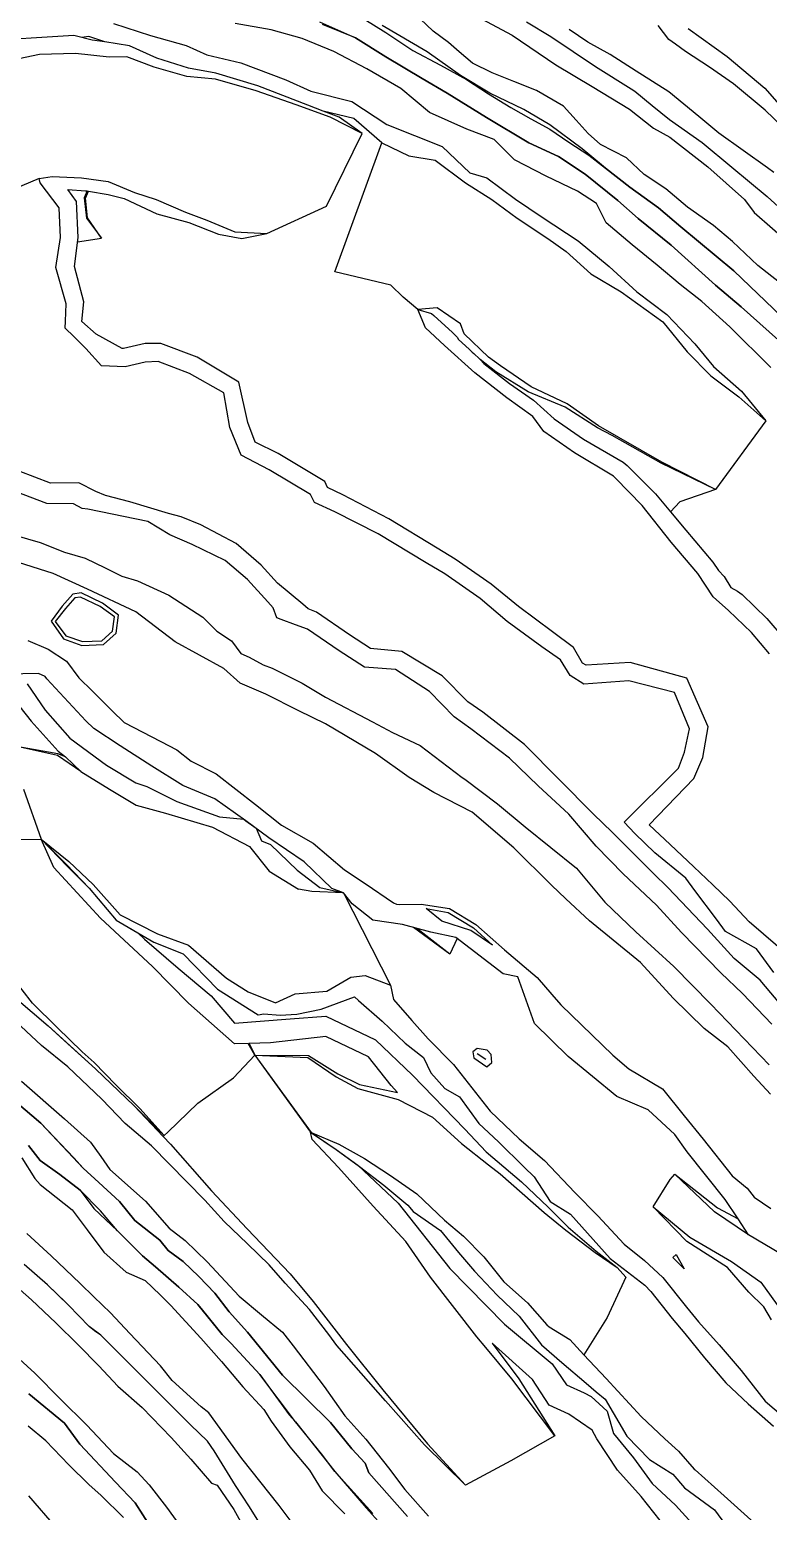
# Model space of a CAD drawing. Extents: x 102606 to 105048, y 81391 to 83586.
# Drawn here: x 102993.6 to 103200.1, y 82964 to 83378 of the extents above; entities that cross this region are included whole.
import ezdxf

# ---------------------------------------------------------------- set-up
doc = ezdxf.new("R2010")
doc.units = 0

msp = doc.modelspace()

# ---------------------------------------------------------------- linework, layer by layer
at = {"layer": 'BLG$370$FAKT', "color": 5}
for points in [[(103007.999825, 83220.625645, 0), (103005.731465, 83220.319965, 0), (103002.741282, 83216.95293, 0), (102999.6166, 83212.706681, 0), (103003.087452, 83207.770725, 0), (103008.243413, 83205.981819, 0), (103014.228185, 83206.198453, 0), (103017.788817, 83209.406554, 0), (103018.454987, 83214.407763, 0), (103013.96916, 83217.821874, 0), (103007.999825, 83220.625645, 0)], [(103007.819449, 83219.45266, 0), (103006.280278, 83219.289261, 0), (103003.621378, 83216.240805, 0), (103000.735289, 83212.694632, 0), (103003.770351, 83208.676622, 0), (103008.412876, 83207.111572, 0), (103013.796612, 83207.264181, 0), (103016.757662, 83209.949859, 0), (103017.364433, 83213.954496, 0), (103013.355088, 83216.808591, 0), (103007.819449, 83219.45266, 0)]]:
    msp.add_polyline3d(points, dxfattribs=at)
at = {"layer": 'BLG$380$FAKT', "color": 6}
for points in [[(102985.231, 83237.973, 0), (102996.571, 83234.76, 0), (103003.371, 83232.068, 0), (103009.115, 83230.373, 0), (103014.691, 83227.608, 0), (103019.393097, 83225.295195, 0), (103023.81, 83224.003, 0), (103032.5, 83219.993, 0), (103041.995101, 83213.822465, 0), (103045.896, 83209.989, 0), (103049.993, 83207.214, 0), (103052.673, 83203.688, 0), (103054.960807, 83202.651975, 0), (103058.901503, 83200.582539, 0), (103061.388, 83199.617, 0), (103069.776, 83195.425, 0), (103076.321, 83191.552, 0), (103089.474, 83184.608, 0), (103094.981976, 83181.635068, 0), (103102.788223, 83177.958145, 0), (103114.464346, 83169.101458, 0), (103114.464346, 83169.101458, 0), (103115.190044, 83168.578557, 0), (103124.383627, 83161.69267, 0), (103132.066, 83155.294, 0), (103146.464049, 83143.689062, 0), (103154.310555, 83134.255551, 0), (103163.016307, 83125.93712, 0), (103173.639886, 83116.269381, 0), (103183.94952, 83105.732896, 0), (103200.317, 83088.767, 0)], [(103200.602096, 83080.553187, 0), (103195.98848, 83085.57529, 0), (103188.741944, 83093.765349, 0), (103182.13817, 83098.890441, 0), (103173.467822, 83107.417569, 0), (103164.315011, 83117.336907, 0), (103150.080316, 83129.052385, 0), (103143.490201, 83135.132104, 0), (103139.484073, 83138.952202, 0), (103128.942582, 83149.455589, 0), (103117.321238, 83159.404973, 0), (103106.567396, 83164.83995, 0), (103099.642753, 83169.077643, 0), (103090.230005, 83175.763146, 0), (103076.330726, 83184.029236, 0), (103068.816536, 83187.674505, 0), (103059.606962, 83192.365301, 0), (103052.477969, 83195.413176, 0), (103047.872, 83199.548, 0), (103034.31245, 83206.968122, 0), (103023.332145, 83215.342947, 0), (103009.774156, 83221.648918, 0), (103000.198361, 83226.03686, 0), (102990.493275, 83229.104606, 0)], [(102993.111111, 83207.389593, 0), (102998.837284, 83204.903426, 0), (103003.971089, 83201.551452, 0), (103007.403122, 83196.940464, 0), (103011.172671, 83193.193924, 0), (103016.728033, 83187.696535, 0), (103020.013737, 83184.406551, 0), (103030.251796, 83179.092652, 0), (103034.761712, 83176.751852, 0), (103038.806607, 83173.643255, 0), (103045.707, 83170.123, 0), (103056.71, 83161.547, 0), (103063.962171, 83155.703662, 0), (103072.858375, 83150.751499, 0)], [(103200.915472, 83017.474942, 0), (103198.748948, 83021.138085, 0), (103194.608, 83025.257, 0), (103188.669669, 83032.113468, 0), (103177.22857, 83039.407322, 0), (103167.833, 83049.107, 0), (103172.576, 83056.757, 0), (103173.95591, 83058.204704, 0), (103185.867074, 83048.802104, 0), (103191.597085, 83045.781723, 0), (103191.597085, 83045.781723, 0), (103187.98774, 83051.184619, 0), (103177.404181, 83064.485459, 0), (103173.904201, 83069.308497, 0), (103166.441035, 83076.212623, 0), (103157.735424, 83079.903392, 0), (103144.09414, 83091.089833, 0), (103134.715614, 83100.294111, 0), (103130.035254, 83113.355079, 0), (103125.917, 83114.243, 0), (103112.698, 83124.385, 0), (103105.771, 83125.842, 0), (103097.776, 83127.988, 0), (103089.566, 83129.18, 0), (103083.792, 83133.716, 0), (103081.309, 83136.858, 0), (103078.084864, 83138.04444, 0), (103070.327662, 83145.489171, 0), (103060.484203, 83152.235837, 0), (103054.031471, 83156.991697, 0), (103045.381322, 83163.115416, 0), (103036.421758, 83166.853738, 0), (103027.792563, 83172.275237, 0), (103018.896395, 83177.926908, 0), (103011.522151, 83182.79332, 0), (103009.296795, 83184.879489, 0), (102998.392236, 83196.58896, 0), (102997.950347, 83197.282091, 0), (102996.075525, 83198.117197, 0), (102987.345576, 83197.982337, 0)], [(103072.858375, 83150.751499, 0), (103081.65593, 83143.267839, 0), (103087.386105, 83139.467671, 0), (103095.334397, 83134.059678, 0), (103096.176493, 83133.661612, 0), (103097.100095, 83133.541017, 0), (103103.01351, 83133.694972, 0), (103110.939559, 83132.465239, 0), (103118.323442, 83127.960497, 0), (103126.309851, 83120.944034, 0), (103135.424894, 83113.133001, 0), (103139.567697, 83108.463555, 0), (103142.090345, 83105.499895, 0), (103156.627013, 83091.447645, 0), (103161.058166, 83087.676427, 0), (103170.479896, 83082.105472, 0), (103176.489182, 83074.540395, 0), (103181.849724, 83067.995473, 0), (103189.919551, 83057.77478, 0), (103194.093, 83054.306, 0), (103196.066, 83051.779, 0), (103200.783, 83048.62, 0)], [(103104.452918, 83132.490353, 0), (103110.542194, 83131.379552, 0), (103117.652442, 83127.0485, 0), (103122.969215, 83122.244894, 0)], [(103122.969215, 83122.244894, 0), (103116.870438, 83126.287779, 0), (103108.789929, 83128.928641, 0), (103104.452918, 83132.490353, 0)], [(103113.059651, 83124.107531, 0), (103111.033, 83119.705, 0), (103100.933906, 83127.140362, 0)], [(103111.033, 83119.705, 0), (103101.808292, 83126.905661, 0)], [(103194.510839, 83041.292015, 0), (103184.979757, 83047.697091, 0), (103173.95591, 83058.204704, 0)], [(103167.833, 83049.107, 0), (103178.097, 83040.653, 0), (103189.777, 83033.831, 0), (103197.943, 83028.042, 0), (103203.714209, 83020.024018, 0), (103210.280081, 83014.297955, 0), (103218.346669, 83007.045063, 0)], [(103223.814, 83031.528, 0), (103213.002, 83031.118, 0), (103203.591905, 83035.830488, 0), (103194.510839, 83041.292015, 0), (103191.597085, 83045.781723, 0)]]:
    msp.add_polyline3d(points, dxfattribs=at)
at = {"layer": 'BLG$390$FAKT', "color": 32}
for points in [[(103204.707069, 83104.101458, 0), (103197.804354, 83112.4664, 0), (103190.458091, 83118.515453, 0), (103183.020886, 83126.68855, 0), (103171.958018, 83138.34904, 0), (103167.949035, 83142.219455, 0), (103156.390006, 83153.783518, 0), (103151.17334, 83158.860329, 0), (103131.870876, 83178.247732, 0), (103120.306804, 83187.27688, 0), (103116.071474, 83190.163982, 0), (103108.859852, 83197.485781, 0), (103097.596155, 83204.317521, 0), (103088.911746, 83205.080489, 0), (103083.039183, 83208.907338, 0), (103073.741581, 83215.307292, 0), (103071.486009, 83216.208998, 0), (103070.007895, 83217.531307, 0), (103062.855809, 83223.372535, 0), (103058.32709, 83228.391282, 0), (103051.353753, 83234.482442, 0), (103041.475401, 83239.626282, 0), (103035.946423, 83241.942451, 0), (103032.402835, 83242.836217, 0), (103021.610671, 83246.086627, 0), (103014.817535, 83247.889078, 0), (103012.08311, 83248.950564, 0), (103007.37653, 83251.417135, 0), (102999.471092, 83251.283458, 0), (102981.862839, 83258.050524, 0)], [(103201.067151, 83100.15075, 0), (103192.784274, 83108.715687, 0), (103186.733525, 83114.438584, 0), (103175.746382, 83125.717633, 0), (103168.78579, 83133.377296, 0), (103159.502608, 83142.170667, 0), (103151.94555, 83149.896405, 0), (103144.252115, 83158.785591, 0), (103135.720883, 83166.769429, 0), (103127.738891, 83174.471237, 0), (103116.943617, 83182.679664, 0), (103112.24913, 83185.982414, 0), (103112.24913, 83185.982414, 0), (103105.344848, 83193.126003, 0), (103095.871893, 83199.213944, 0), (103087.179605, 83199.914532, 0), (103080.08239, 83204.429778, 0), (103071.244652, 83210.484206, 0), (103067.895086, 83211.725099, 0), (103063.925558, 83213.195666, 0), (103062.703419, 83213.661472, 0), (103061.69467, 83216.456307, 0), (103060.169734, 83218.141391, 0), (103054.483683, 83224.424588, 0), (103048.249776, 83229.717905, 0), (103039.007075, 83234.192238, 0), (103032.779283, 83236.839239, 0), (103026.647692, 83240.588497, 0), (103009.861242, 83244.04626, 0), (103008.323308, 83244.206797, 0), (103005.848936, 83245.573853, 0), (102998.416356, 83245.623348, 0), (102979.976768, 83252.602101, 0)], [(102992.98608, 83195.275445, 0), (102998.012072, 83187.84913, 0), (103004.906785, 83180.049986, 0), (103015.107107, 83172.520856, 0), (103023.316958, 83167.562069, 0), (103026.352147, 83166.591225, 0), (103034.762376, 83162.395382, 0), (103046.71093, 83158.065272, 0), (103053.47351, 83157.386695, 0), (103054.031471, 83156.991697, 0), (103056.93092, 83154.916604, 0), (103058.430066, 83151.348985, 0), (103060.895004, 83150.335969, 0), (103060.895004, 83150.335969, 0), (103068.35023, 83143.138439, 0), (103074.755671, 83138.30603, 0), (103081.309, 83136.858, 0), (103094.422412, 83111.05655, 0), (103095.34019, 83107.061616, 0), (103100.441733, 83101.131598, 0), (103104.971108, 83095.995058, 0), (103112.055949, 83088.8239, 0), (103122.328472, 83075.844124, 0), (103130.409911, 83068.132263, 0), (103137.496117, 83062.059364, 0), (103145.945204, 83053.089449, 0), (103152.377838, 83046.596893, 0), (103159.715056, 83038.682694, 0), (103165.441622, 83034.068052, 0), (103170.520197, 83029.355204, 0), (103177.134392, 83021.099939, 0), (103180.530753, 83016.957861, 0), (103186.320041, 83010.509263, 0), (103192.416394, 83003.373927, 0), (103199.132941, 82994.812681, 0), (103206.711946, 82988.320998, 0)], [(102990.923635, 83188.845334, 0), (102994.029747, 83184.761947, 0), (103001.562791, 83176.39773, 0), (103003.662568, 83174.877503, 0), (103001.537752, 83175.636525, 0), (102990.526, 83177.665, 0)], [(103007.954212, 83170.753745, 0), (103001.394584, 83175.186538, 0), (102990.526, 83177.665, 0)], [(103003.662568, 83174.877503, 0), (103007.954212, 83170.753745, 0), (103015.915448, 83165.843403, 0), (103023.44413, 83161.365442, 0), (103031.556023, 83159.123898, 0), (103044.734326, 83155.144297, 0), (103055.024526, 83149.750312, 0), (103060.564031, 83142.895909, 0), (103068.743307, 83137.889792, 0)], [(102991.915, 83165.812, 0), (102996.827, 83151.794, 0), (103003.922772, 83144.784754, 0), (103010.308419, 83138.151904, 0), (103017.77365, 83129.234221, 0), (103028.31224, 83123.011034, 0), (103036.567338, 83119.769893, 0), (103046.148524, 83109.888386, 0), (103057.476959, 83102.772189, 0), (103059.103, 83103.012, 0), (103063.612, 83102.628, 0), (103068.339, 83102.968, 0), (103075.094, 83104.281, 0), (103084.439638, 83107.774023, 0), (103085.484, 83106.75, 0), (103092.152, 83100.962, 0), (103098.537, 83094.815, 0), (103103.731, 83090.81, 0), (103105.748, 83086.492, 0), (103109.633, 83082.143, 0), (103113.755, 83079.814, 0), (103119.118, 83072.332, 0), (103124.682, 83067.254, 0), (103131.805, 83060.136, 0), (103134.574, 83057.493, 0), (103139.087, 83050.565, 0), (103144.716, 83047.035, 0), (103155.87, 83034.644, 0), (103165.508, 83027.246, 0), (103167.181, 83025.426, 0), (103173.141195, 83017.863276, 0), (103176.741466, 83013.706216, 0), (103182.194648, 83006.896074, 0), (103188.14349, 82999.875011, 0), (103194.451224, 82994.083858, 0), (103201.468748, 82987.830506, 0)], [(102996.827, 83151.794, 0), (103004.623669, 83145.592316, 0), (103011.386717, 83139.194408, 0), (103018.904047, 83130.690708, 0), (103029.327393, 83125.35501, 0), (103037.983296, 83122.251303, 0), (103048.608395, 83113.011265, 0), (103054.72374, 83109.203833, 0), (103062.361396, 83106.129285, 0), (103067.838186, 83108.657826, 0), (103076.655749, 83109.344631, 0), (103083.385482, 83113.28576, 0), (103087.409481, 83113.718218, 0), (103094.422412, 83111.05655, 0)], [(103081.309, 83136.858, 0), (103072.440635, 83137.163719, 0), (103068.743307, 83137.889792, 0)], [(103118.646711, 83093.340381, 0), (103117.473795, 83092.38594, 0), (103117.770933, 83090.711756, 0), (103121.367876, 83088.192657, 0), (103122.822292, 83089.381797, 0), (103122.587709, 83091.650551, 0), (103121.489846, 83092.84949, 0), (103118.646711, 83093.340381, 0)], [(103121.139, 83090.231, 0), (103118.717, 83091.862, 0)], [(103176.494, 83031.739, 0), (103173.329, 83034.921, 0), (103174.287, 83035.808, 0)], [(103174.287, 83035.808, 0), (103176.494, 83031.739, 0)]]:
    msp.add_polyline3d(points, dxfattribs=at)
at = {"layer": 'BLG$400$FAKT', "color": 40}
for points in [[(103139.720424, 83209.767676, 0), (103130.273113, 83216.810386, 0), (103122.599462, 83223.121411, 0), (103112.521942, 83230.085476, 0), (103107.459673, 83233.156359, 0), (103094.024105, 83241.375799, 0), (103081.18037, 83248.029656, 0), (103076.863253, 83250.135219, 0), (103076.125864, 83251.768775, 0), (103063.075447, 83259.58082, 0), (103056.615203, 83262.726909, 0), (103054.570595, 83268.275118, 0), (103052.095732, 83279.539677, 0), (103040.436993, 83286.506475, 0), (103030.32708, 83290.300701, 0), (103025.876776, 83290.364594, 0), (103019.854487, 83288.963083, 0), (103019.460275, 83288.9737, 0), (103012.239628, 83292.922482, 0), (103008.241196, 83296.493813, 0), (103008.74451, 83301.958896, 0), (103006.121339, 83311.878253, 0), (103007.219959, 83320.00333, 0), (103006.764518, 83330.01809, 0), (103004.306285, 83333.340075, 0), (103009.247, 83333.039, 0), (103009.733871, 83332.95562, 0), (103010.110683, 83332.891088, 0), (103015.565, 83331.957, 0), (103020.087, 83330.845, 0), (103029.193, 83326.528, 0), (103038.07, 83324.159, 0), (103046.435, 83320.875, 0), (103052.927, 83319.668, 0), (103059.886, 83321.113, 0), (103076.598, 83328.692, 0), (103086.531624, 83349.042019, 0), (103080.138021, 83353.582853, 0), (103075.694103, 83355.267449, 0), (103071.378966, 83356.903228, 0), (103057.401772, 83362.305761, 0), (103045.702405, 83365.915416, 0), (103037.97689, 83367.257386, 0), (103029.209732, 83370.038988, 0), (103021.553301, 83373.525827, 0), (103014.624801, 83374.594447, 0), (103011.148693, 83375.130586, 0), (103005.953, 83376.413, 0), (102997.085, 83375.813, 0), (102988.164, 83375.289, 0)], [(103086.531624, 83349.042019, 0), (103077.651219, 83353.624169, 0), (103068.10451, 83356.982252, 0), (103056.964501, 83360.945427, 0), (103045.590638, 83364.218815, 0), (103037.537991, 83364.912711, 0), (103028.389509, 83367.584435, 0), (103020.831508, 83370.436687, 0), (103015.873945, 83370.351946, 0), (103006.455069, 83371.330292, 0), (102996.405214, 83371.052858, 0), (102987.03291, 83369.139122, 0), (102978.802835, 83368.422698, 0), (102978.021955, 83368.247579, 0), (102972.409771, 83366.164205, 0)], [(103002.208908, 83319.932639, 0), (103001.899017, 83328.279938, 0), (102996.590697, 83335.210637, 0), (102996.336361, 83336.437378, 0), (102981.04, 83330, 0)], [(102996.336361, 83336.437378, 0), (102999.949638, 83336.968896, 0), (103008.139577, 83336.645899, 0), (103015.61816, 83335.641119, 0), (103022.890466, 83332.487461, 0), (103029.022377, 83330.579111, 0), (103037.142414, 83327.043796, 0), (103043.130311, 83324.781635, 0), (103051.010688, 83321.528816, 0), (103059.886, 83321.113, 0)], [(103007.051132, 83318.754737, 0), (103013.682, 83319.802, 0), (103009.781638, 83325.431831, 0), (103009.232123, 83330.945419, 0), (103010.110683, 83332.891088, 0)], [(103009.733871, 83332.95562, 0), (103008.855139, 83331.004768, 0), (103009.488855, 83325.314688, 0), (103013.682, 83319.802, 0)], [(103003.614082, 83296.554982, 0), (103003.795484, 83301.376101, 0), (103000.954786, 83311.559122, 0), (103002.208908, 83319.932639, 0)], [(103005.954886, 83292.252513, 0), (103003.541621, 83294.629188, 0), (103003.614082, 83296.554982, 0)], [(103201.552626, 83114.590324, 0), (103196.721765, 83121.165951, 0), (103188.088145, 83126.033193, 0), (103185.599689, 83129.517031, 0), (103179.533224, 83137.524268, 0), (103177.026017, 83140.943808, 0), (103168.297211, 83148.024406, 0), (103162.748424, 83153.42554, 0), (103159.768277, 83156.582106, 0), (103174.923013, 83171.639603, 0), (103176.656133, 83176.157946, 0), (103177.984275, 83182.684849, 0), (103173.82823, 83192.839365, 0), (103161.032064, 83196.059326, 0), (103148.467908, 83195.138502, 0), (103144.649517, 83197.552734, 0), (103141.925755, 83201.964894, 0), (103136.778863, 83205.581752, 0), (103127.031672, 83212.691987, 0), (103119.491025, 83219.087041, 0), (103109.643604, 83225.963641, 0), (103104.403426, 83229.022342, 0), (103091.063784, 83237.176991, 0), (103078.89308, 83243.299179, 0), (103073.212921, 83245.936541, 0), (103072.148566, 83248.118181, 0), (103060.542678, 83255.067273, 0), (103052.713779, 83259.175178, 0), (103049.571331, 83266.831961, 0), (103047.877218, 83276.548625, 0), (103038.280574, 83281.915224, 0), (103029.505107, 83285.301816, 0), (103025.946828, 83285.150995, 0), (103020.329916, 83283.817667, 0), (103013.722243, 83284.140312, 0), (103009.334369, 83288.92427, 0), (103005.954886, 83292.252513, 0)], [(103206.01, 83118.918, 0), (103194.652149, 83128.77411, 0), (103189.284174, 83134.546476, 0), (103184.575369, 83139.075939, 0), (103179.217107, 83144.104771, 0), (103172.630492, 83150.330338, 0), (103166.698138, 83155.822519, 0), (103166.714119, 83155.839067, 0), (103179.250256, 83168.820326, 0), (103181.777135, 83174.665918, 0), (103183.239366, 83183.179585, 0), (103177.259397, 83196.795803, 0), (103161.478619, 83201.198248, 0), (103149.15376, 83200.437794, 0), (103148.1267, 83201.039845, 0), (103145.607415, 83205.433803, 0), (103139.720424, 83209.767676, 0)], [(102989.728879, 83151.706196, 0), (102996.827, 83151.794, 0), (103004.231883, 83144.194809, 0), (103010.308419, 83138.151904, 0), (103017.77365, 83129.234221, 0), (103023.837966, 83125.653156, 0), (103025.724875, 83123.883171, 0), (103035.113492, 83115.80818, 0), (103044.313932, 83108.030822, 0), (103050.90604, 83100.431061, 0), (103066.398579, 83101.588791, 0), (103076.358374, 83102.37337, 0), (103090.233635, 83095.731781, 0), (103100.616502, 83085.850582, 0), (103115.256307, 83070.835504, 0), (103121.230117, 83064.501815, 0), (103131.069078, 83056.035688, 0), (103138.518352, 83048.96021, 0), (103144.077079, 83043.395729, 0), (103151.964391, 83036.695055, 0), (103157.779223, 83032.182747, 0), (103160.269412, 83029.476712, 0), (103155.054, 83018.197, 0), (103148.507875, 83007.778967, 0), (103148.515131, 83007.771141, 0), (103154.692167, 83001.108703, 0), (103164.487164, 82990.548363, 0), (103171.164936, 82984.246, 0), (103174.934167, 82980.811129, 0), (103179.359574, 82975.827956, 0), (103179.631916, 82975.573576, 0), (103187.685584, 82968.377931, 0), (103203.571998, 82954.055149, 0)], [(103054.653721, 83094.749976, 0), (103050.897475, 83094.633862, 0), (103038.040376, 83105.981616, 0), (103027.944856, 83116.250772, 0), (103013.409564, 83129.756394, 0), (103000.345117, 83143.942388, 0), (102996.827, 83151.794, 0)], [(103031.220435, 83068.995667, 0), (103024.441325, 83076.593212, 0), (103017.740772, 83083.175001, 0), (103011.634045, 83089.392651, 0), (103008.342615, 83092.385126, 0), (103001.323437, 83099.208908, 0), (102994.469225, 83106.029297, 0), (102988.675179, 83113.486825, 0), (102977.291986, 83124.570886, 0), (102967.161125, 83135.738402, 0)], [(102985.362658, 83111.106866, 0), (102998.768201, 83099.640181, 0), (103003.273231, 83095.594544, 0), (103012.066432, 83087.698016, 0), (103022.814339, 83077.330212, 0), (103031.220435, 83068.995667, 0), (103032.211, 83069.933, 0), (103040.585, 83078.064, 0), (103050.549, 83085.154, 0), (103056.551, 83091.434, 0), (103072.104, 83069.976, 0), (103079.30253, 83065.115516, 0), (103085.827206, 83060.405369, 0), (103092.648284, 83055.1928, 0), (103099.304024, 83049.526778, 0), (103100.809777, 83047.765695, 0), (103108.405, 83042.494, 0), (103113.446, 83036.293, 0), (103117.901, 83031.108, 0), (103124.235, 83024.414, 0), (103130.376, 83018.53, 0), (103136.697, 83010.564, 0), (103142.311, 83005.584, 0), (103149.16, 82999.793, 0), (103151.96859, 82997.418267, 0), (103154.411714, 82995.352545, 0), (103160.547, 82985.033, 0), (103166.791, 82978.504, 0), (103173.39, 82974.423, 0), (103176.583, 82970.594, 0), (103184.976, 82964.404, 0), (103190.129, 82957.447, 0)], [(103096.457042, 83081.048025, 0), (103094.665, 83083.043, 0), (103088.274284, 83091.013717, 0), (103076.40642, 83096.687988, 0), (103060.932127, 83094.944055, 0), (103055.001461, 83094.760725, 0), (103056.551, 83091.434, 0), (103071.508591, 83091.405342, 0), (103079.78245, 83086.28327, 0), (103085.796452, 83083.286976, 0), (103096.457042, 83081.048025, 0)], [(103056.551, 83091.434, 0), (103054.653721, 83094.749976, 0)], [(103056.551, 83091.434, 0), (103071.363681, 83090.801676, 0), (103079.281791, 83085.457954, 0), (103085.345963, 83082.169497, 0), (103096.580034, 83079.066317, 0)], [(103096.580034, 83079.066317, 0), (103106.188368, 83074.124185, 0), (103114.30016, 83066.786168, 0), (103121.857736, 83060.806015, 0), (103125.080313, 83058.297137, 0), (103137.359734, 83047.527606, 0), (103143.45279, 83042.599851, 0), (103151.69945, 83036.327294, 0), (103157.779223, 83032.182747, 0)], [(103072.104, 83069.976, 0), (103080.036374, 83066.612742, 0), (103087.175035, 83062.615603, 0), (103094.422722, 83057.81754, 0), (103101.864473, 83052.680808, 0), (103109.521628, 83045.40838, 0), (103114.831087, 83040.895495, 0), (103120.532812, 83035.075884, 0), (103126.143314, 83028.106794, 0), (103132.712271, 83022.308817, 0), (103138.151289, 83016.143359, 0), (103138.82269, 83015.576738, 0), (103144.580729, 83012.014714, 0), (103148.507875, 83007.778967, 0)]]:
    msp.add_polyline3d(points, dxfattribs=at)
at = {"layer": 'BLG$410$FAKT', "color": 3}
for points in [[(103017.093, 83379.751, 0), (103027.376, 83376.397, 0), (103037.347, 83373.648, 0), (103043.162, 83371.028, 0), (103052.689, 83368.796, 0), (103065.24, 83364.047, 0), (103072.232, 83360.821, 0), (103083.62, 83357.932, 0), (103093.401, 83351.548, 0), (103108.923157, 83345.372283, 0), (103116.657, 83338.055, 0), (103121.363, 83336.599, 0), (103129.428, 83330.698, 0), (103136.816, 83325.601, 0), (103146.928, 83318.986, 0), (103155.544, 83311.874, 0), (103163.325, 83304.753, 0), (103171.668, 83298.444, 0), (103179.535, 83290.258, 0), (103184.709, 83283.93, 0), (103192.519, 83276.976, 0), (103199.382, 83268.696, 0), (103185.272, 83249.585, 0), (103175.281, 83246.074, 0), (103172.715705, 83243.336956, 0), (103177.021162, 83238.203565, 0), (103184.493579, 83229.218892, 0), (103186.078218, 83226.878522, 0), (103187.686424, 83225.20834, 0), (103189.580787, 83222.140986, 0), (103191.455221, 83221.088724, 0), (103192.689063, 83220.176091, 0), (103199.581248, 83213.524011, 0), (103204.787397, 83207.539063, 0)], [(103200.377065, 83203.65114, 0), (103195.373458, 83209.586543, 0), (103188.957745, 83215.767614, 0), (103184.658569, 83219.537433, 0), (103180.327707, 83226.088489, 0), (103172.90504, 83234.81723, 0), (103164.774589, 83245.034426, 0), (103157.36476, 83252.735094, 0), (103156.757152, 83253.22105, 0), (103145.877297, 83259.810537, 0), (103137.301169, 83265.717178, 0), (103134.21866, 83269.949345, 0), (103126.95759, 83275.185225, 0), (103118.034197, 83282.14634, 0), (103109.546497, 83289.820977, 0), (103104.25559, 83294.713643, 0), (103102.134, 83299.865, 0), (103097.998, 83303.258, 0), (103094.555, 83306.683, 0), (103078.914, 83310.333, 0), (103092.088499, 83346.43259, 0), (103084.233248, 83353.167582, 0), (103075.694103, 83355.267449, 0), (103071.378966, 83356.903228, 0), (103057.401772, 83362.305761, 0), (103045.702405, 83365.915416, 0), (103037.97689, 83367.257386, 0), (103029.209732, 83370.038988, 0), (103021.553301, 83373.525827, 0), (103014.624801, 83374.594447, 0), (103010.141872, 83376.162034, 0), (103008.216231, 83375.854384, 0), (103005.953, 83376.413, 0), (102997.085, 83375.813, 0), (102988.164, 83375.289, 0)], [(103092.088499, 83346.43259, 0), (103099.587371, 83342.745038, 0), (103106.983397, 83341.538734, 0), (103115.407706, 83335.195013, 0), (103122.782279, 83330.541486, 0), (103129.862208, 83325.326454, 0), (103138.473319, 83319.706621, 0), (103143.595398, 83316.025804, 0), (103150.423697, 83309.811162, 0), (103158.888009, 83304.765951, 0), (103170.523418, 83296.425622, 0), (103177.362576, 83288.039125, 0), (103183.93185, 83281.268821, 0), (103191.790396, 83275.433656, 0), (103199.382, 83268.696, 0)], [(103185.272, 83249.585, 0), (103170.248, 83257.219, 0), (103152.612, 83267.318, 0), (103143.83, 83273.477, 0), (103133.793711, 83278.25074, 0), (103125.202177, 83284.107873, 0), (103121.873699, 83286.539013, 0), (103115.025493, 83293.013537, 0), (103114.035944, 83295.832586, 0), (103107.482154, 83300.293751, 0), (103102.134, 83299.865, 0)], [(103102.134, 83299.865, 0), (103105.898653, 83298.69339, 0), (103106.577895, 83298.137674, 0), (103111.763289, 83293.40054, 0), (103113.111798, 83292.083771, 0), (103113.481521, 83291.455271, 0), (103116.477985, 83288.719105, 0), (103117.204381, 83287.997309, 0), (103117.300876, 83287.901408, 0), (103117.726403, 83287.505121, 0), (103119.326424, 83286.022585, 0), (103119.534567, 83285.859757, 0)], [(103185.272, 83249.585, 0), (103170.05436, 83256.875417, 0), (103156.44201, 83264.658726, 0), (103152.276676, 83266.790019, 0), (103143.283593, 83272.5397, 0), (103132.96521, 83276.807647, 0), (103123.906019, 83282.440033, 0), (103119.534567, 83285.859757, 0), (103120.552945, 83284.72021, 0), (103127.730401, 83279.172512, 0), (103134.443554, 83274.542281, 0), (103140.170155, 83269.267332, 0), (103148.35059, 83263.636742, 0), (103159.503668, 83257.154147, 0), (103160.60326, 83256.284506, 0), (103168.532427, 83248.324672, 0), (103172.715705, 83243.336956, 0)], [(102985.362658, 83111.106866, 0), (102998.768201, 83099.640181, 0), (103012.066432, 83087.698016, 0), (103022.814339, 83077.330212, 0), (103030.96761, 83068.72108, 0), (103031.220435, 83068.995667, 0), (103032.211, 83069.933, 0), (103040.585, 83078.064, 0), (103050.549, 83085.154, 0), (103056.551, 83091.434, 0), (103072.290529, 83069.850055, 0), (103079.30253, 83065.115516, 0), (103085.334156, 83060.730479, 0), (103096.645474, 83050.146562, 0), (103111.061924, 83031.856469, 0), (103126.335886, 83016.332168, 0), (103139.63362, 83005.258877, 0), (103143.609674, 82999.366969, 0), (103148.625081, 82997.130111, 0), (103150.526657, 82996.094636, 0), (103155.041398, 82992.002269, 0), (103156.734324, 82985.778785, 0), (103162.333566, 82978.977116, 0), (103167.575587, 82971.751433, 0), (103174.08564, 82965.702891, 0), (103179.646547, 82959.567278, 0)], [(103169.780674, 82961.450821, 0), (103164.462766, 82968.167593, 0), (103157.871381, 82975.527008, 0), (103152.084698, 82984.287285, 0), (103150.787, 82986.72, 0), (103144.34188, 82991.126719, 0), (103138.845641, 82993.691826, 0), (103134.172075, 83000.868648, 0), (103122.859207, 83010.951826, 0), (103122.859207, 83010.951826, 0), (103130.3448, 83001.057231, 0), (103140.427, 82985.084, 0), (103128.062, 82978.123, 0), (103115.421, 82971.294, 0), (103103.944, 82982.598, 0), (103093.052, 82994.906, 0), (103079.433, 83010.332, 0), (103077.200819, 83013.447728, 0), (103071.854614, 83020.384368, 0), (103065.041788, 83027.792219, 0), (103060.522, 83032.895, 0), (103054.496, 83038.738, 0), (103047.961, 83044.976, 0), (103042.625, 83050.959, 0), (103027.657, 83066.179, 0), (103020.309, 83072.414, 0), (103013.783, 83079.184, 0), (103004.288, 83088.22, 0), (102996.927, 83094.159, 0), (102988.378, 83102.229, 0)], [(103030.96761, 83068.72108, 0), (103032.969143, 83066.607639, 0), (103044.4124, 83053.584451, 0), (103054.402639, 83042.938753, 0), (103066.440957, 83030.379935, 0), (103072.888878, 83022.660166, 0), (103082.193154, 83010.627892, 0), (103092.331273, 82997.958481, 0), (103104.800219, 82982.83193, 0), (103115.421, 82971.294, 0)], [(103121.0776, 83009.821093, 0), (103118.582792, 83012.79654, 0), (103105.606791, 83029.415514, 0), (103098.707415, 83039.441737, 0), (103089.58392, 83049.25123, 0), (103079.977521, 83060.055503, 0), (103072.597301, 83067.8685, 0), (103072.104, 83069.976, 0)], [(103140.427, 82985.084, 0), (103128.413295, 83001.072133, 0), (103121.0776, 83009.821093, 0)]]:
    msp.add_polyline3d(points, dxfattribs=at)
at = {"layer": 'BLG$420$FAKT', "color": 5}
for points in [[(103200.77234, 83283.633187, 0), (103189.258261, 83295.004961, 0), (103181.506451, 83302.064714, 0), (103175.4346, 83306.79995, 0), (103169.010354, 83312.27149, 0), (103161.970506, 83317.889369, 0), (103154.724896, 83324.063703, 0), (103152.013067, 83329.435943, 0), (103146.732987, 83332.876931, 0), (103137.960996, 83337.11619, 0), (103129.126253, 83341.668693, 0), (103123.395011, 83347.318254, 0), (103115.819179, 83350.226876, 0), (103105.370904, 83354.903033, 0), (103097.335674, 83361.62733, 0), (103087.83745, 83367.078791, 0), (103078.677473, 83371.917738, 0), (103069.746509, 83375.565954, 0), (103061.137885, 83378.017268, 0), (103051.094124, 83379.764798, 0)], [(103205.507, 83288.94, 0), (103192.479, 83300.607, 0), (103185.2894, 83306.598742, 0), (103172.926, 83317.857, 0), (103163.705, 83325.259, 0), (103157.952, 83330.319, 0), (103148.844, 83337.665, 0), (103141.42, 83342.563, 0), (103133.102, 83346.414, 0), (103121.285, 83353.446, 0), (103110.255542, 83360.253327, 0), (103103.324, 83364.377, 0), (103093.178, 83370.413, 0), (103084.706, 83375.721, 0), (103075.491, 83379.46, 0)], [(102991.332994, 83084.21303, 0), (103003.388566, 83073.64864, 0), (103010.676187, 83067.145423, 0), (103013.495515, 83063.146875, 0), (103016.054135, 83059.518078, 0), (103025.960637, 83050.697109, 0), (103032.64102, 83043.134127, 0), (103037.084036, 83039.679724, 0), (103043.227499, 83033.702863, 0), (103052.204767, 83024.089911, 0), (103058.411105, 83018.931926, 0), (103064.28552, 83014.055141, 0), (103067.225512, 83010.287375, 0), (103075.89366, 82998.884569, 0), (103081.663826, 82990.711439, 0), (103087.572688, 82984.151088, 0), (103093.914357, 82976.199729, 0), (103098.426698, 82970.096887, 0), (103105.123536, 82962.697605, 0)], [(102989.848, 83078.374, 0), (102996.741, 83072.428, 0), (103005.974, 83062.748, 0), (103008.55, 83059.914, 0), (103012.926, 83055.903, 0), (103018.764, 83050.59, 0), (103023.046, 83045.241, 0), (103030.048, 83039.748, 0), (103032.319, 83036.876, 0), (103036.502, 83033.787, 0), (103040.87, 83029.623, 0), (103045.417, 83024.94, 0), (103049.35, 83019.766, 0), (103054.523, 83014.092, 0), (103064.306506, 83002.020758, 0), (103077.698466, 82988.842147, 0), (103083.669822, 82981.474514, 0), (103087.358741, 82977.484978, 0), (103088.445537, 82974.746865, 0), (103099.232428, 82962.563457, 0)]]:
    msp.add_polyline3d(points, dxfattribs=at)
at = {"layer": 'BLG$430$FAKT', "color": 6}
for points in [[(103086.982489, 83381.066722, 0), (103093.186678, 83377.266111, 0), (103100.75, 83372.223, 0), (103108.448, 83368.123, 0), (103115.702, 83364.066, 0), (103121.853, 83360.134, 0), (103128.064, 83356.314, 0), (103133.698, 83353.098, 0), (103138.964, 83350.191, 0), (103144.33, 83346.62, 0), (103149.858, 83343.005, 0), (103154.586232, 83339.286562, 0), (103161.365936, 83334.061347, 0), (103169.313436, 83328.284402, 0), (103175.589627, 83322.922696, 0), (103190.397759, 83310.63824, 0), (103203.748758, 83297.858447, 0)], [(103074.595, 83380.189, 0), (103084.706, 83375.721, 0), (103093.178, 83370.413, 0), (103103.324, 83364.377, 0), (103110.255542, 83360.253327, 0), (103121.285, 83353.446, 0), (103133.102, 83346.414, 0), (103141.42, 83342.563, 0), (103148.844, 83337.665, 0), (103157.952, 83330.319, 0), (103163.705, 83325.259, 0), (103172.926, 83317.857, 0), (103185.2894, 83306.598742, 0), (103192.479, 83300.607, 0), (103205.507, 83288.94, 0)], [(103099.232428, 82962.563457, 0), (103088.445537, 82974.746865, 0), (103087.358741, 82977.484978, 0), (103083.669822, 82981.474514, 0), (103077.698466, 82988.842147, 0), (103064.306506, 83002.020758, 0), (103054.523, 83014.092, 0), (103049.35, 83019.766, 0), (103045.417, 83024.94, 0), (103040.87, 83029.623, 0), (103036.502, 83033.787, 0), (103032.319, 83036.876, 0), (103030.048, 83039.748, 0), (103023.046, 83045.241, 0), (103018.764, 83050.59, 0), (103012.926, 83055.903, 0), (103008.55, 83059.914, 0), (103004.344, 83064.444, 0), (102996.741, 83072.428, 0), (102989.848, 83078.374, 0)], [(103089.495704, 82963.374288, 0), (103078.929394, 82975.175444, 0), (103075.189239, 82980.099035, 0), (103067.891912, 82989.037918, 0), (103057.958381, 83002.231046, 0), (103049.92377, 83010.931745, 0), (103047.442948, 83013.451661, 0), (103040.661982, 83021.78018, 0), (103035.293913, 83026.660242, 0), (103028.781201, 83032.349975, 0), (103025.155669, 83035.391695, 0), (103018.158643, 83042.408627, 0), (103013.466, 83048.003, 0), (103007.78, 83053.746, 0), (103002.029, 83058.085, 0), (102996.538, 83062.067, 0), (102993.289166, 83066.217924, 0)]]:
    msp.add_polyline3d(points, dxfattribs=at)
at = {"layer": 'BLG$440$FAKT', "color": 32}
for points in [[(103205.748, 83305.331, 0), (103197.104, 83312.137, 0), (103190.07, 83318.848, 0), (103184.736, 83323.345, 0), (103177.461, 83328.408, 0), (103171.376, 83333.532, 0), (103165.327, 83337.528, 0), (103160.407, 83342.225, 0), (103153.131, 83345.94, 0), (103149.737, 83349.046, 0), (103146.312, 83352.79, 0), (103142.792, 83356.644, 0), (103135.226, 83360.992, 0), (103128.968, 83363.532, 0), (103122.87, 83365.983, 0), (103117.416, 83368.661, 0), (103113.628, 83371.884, 0), (103110.627, 83374.459, 0), (103106.427, 83377.611, 0), (103102.781, 83381.097, 0)], [(103203.748758, 83297.858447, 0), (103190.397759, 83310.63824, 0), (103175.589627, 83322.922696, 0), (103169.313436, 83328.284402, 0), (103161.365936, 83334.061347, 0), (103154.586232, 83339.286562, 0), (103149.643033, 83343.405702, 0), (103147.995, 83344.779, 0), (103139.006562, 83351.474616, 0), (103131.756911, 83355.695605, 0), (103122.187447, 83360.24331, 0), (103114.065283, 83365.242871, 0), (103104.720894, 83371.802046, 0), (103092.147366, 83379.176799, 0)], [(102993.289166, 83066.217924, 0), (102996.538, 83062.067, 0), (103002.029, 83058.085, 0), (103007.78, 83053.746, 0), (103011.602936, 83048.585923, 0), (103018.158643, 83042.408627, 0), (103025.155669, 83035.391695, 0), (103028.781201, 83032.349975, 0), (103035.293913, 83026.660242, 0), (103040.661982, 83021.78018, 0), (103041.945041, 83020.197742, 0), (103047.442948, 83013.451661, 0), (103049.92377, 83010.931745, 0), (103057.958381, 83002.231046, 0), (103066.161942, 82990.999303, 0), (103067.891912, 82989.037918, 0), (103078.929394, 82975.175444, 0), (103087.688534, 82965.015014, 0), (103097.733612, 82953.786975, 0)], [(102991.42, 83062.79, 0), (102995.12, 83057.01, 0), (102996.579, 83055.375, 0), (103005.484, 83048.231, 0), (103009.688, 83042.681, 0), (103014.362, 83036.441, 0), (103020.573172, 83030.866923, 0), (103025.95, 83028.546, 0), (103030.15, 83024.49, 0), (103033.12, 83021.51, 0), (103041.46, 83012.36, 0), (103047.26, 83005.9, 0), (103053.18, 82998.8, 0), (103059.06, 82992.44, 0), (103061.12, 82989.19, 0), (103066.29, 82982.06, 0), (103071.84, 82975.53, 0), (103075.38, 82969.7, 0), (103081.72, 82963.34, 0)]]:
    msp.add_polyline3d(points, dxfattribs=at)
at = {"layer": 'BLG$450$FAKT', "color": 40}
for points in [[(103115.679595, 83383.284241, 0), (103128.455581, 83376.490898, 0), (103140.648036, 83368.23369, 0), (103150.797586, 83362.110235, 0), (103161.204193, 83355.799405, 0), (103167.945115, 83350.514939, 0), (103172.545311, 83348.031206, 0), (103183.128753, 83339.684798, 0), (103193.344192, 83330.562684, 0), (103196.057306, 83326.926738, 0), (103206.287812, 83318.044315, 0)], [(103132.502975, 83380.208108, 0), (103139.264767, 83376.151134, 0), (103151.716655, 83367.694281, 0), (103161.671585, 83361.475805, 0), (103162.736504, 83360.81059, 0), (103167.604238, 83356.887265, 0), (103172.447036, 83352.950047, 0), (103181.544141, 83346.464689, 0), (103189.805233, 83339.59304, 0), (103199.745154, 83331.418143, 0), (103208.161944, 83323.692269, 0)], [(103070.375827, 82956.336243, 0), (103063.343688, 82965.620457, 0), (103052.911408, 82978.780938, 0), (103043.676667, 82991.501583, 0), (103041.601324, 82993.205489, 0), (103033.460158, 83000.572742, 0), (103030.151322, 83004.654364, 0), (103021.603948, 83013.673396, 0), (103016.260564, 83019.466545, 0), (103011.575167, 83023.95251, 0), (103007.738118, 83027.626237, 0), (103003.619183, 83031.56985, 0), (102999.660802, 83035.408583, 0), (102992.814295, 83041.686211, 0)], [(103058.647, 82959.61, 0), (103055.059, 82965.305, 0), (103051.142, 82971.187, 0), (103045.169744, 82980.91983, 0), (103043.341484, 82983.584849, 0), (103038.578, 82988.213, 0), (103027.616456, 82999.170932, 0), (103020.635253, 83006.140551, 0), (103013.489061, 83013.18598, 0), (103011.794648, 83014.451622, 0), (103010.234307, 83015.617119, 0), (103004.535221, 83021.574367, 0), (103003.643282, 83022.437485, 0), (102998.654216, 83027.265344, 0), (102992.141171, 83033.003265, 0)]]:
    msp.add_polyline3d(points, dxfattribs=at)
at = {"layer": 'BLG$460$FAKT', "color": 3}
for points in [[(103132.502975, 83380.208108, 0), (103139.264767, 83376.151134, 0), (103151.716655, 83367.694281, 0), (103161.671585, 83361.475805, 0), (103162.736504, 83360.81059, 0), (103167.604238, 83356.887265, 0), (103172.447036, 83352.950047, 0), (103181.544141, 83346.464689, 0), (103189.805233, 83339.59304, 0), (103199.745154, 83331.418143, 0), (103208.161944, 83323.692269, 0)], [(103201.540023, 83338.156171, 0), (103199.794, 83339.404, 0), (103186.206, 83349.095, 0), (103180.662, 83353.765, 0), (103172.213, 83360.637, 0), (103163.103, 83366.441, 0), (103155.812, 83371.078, 0), (103149.579, 83374.51, 0), (103144.39, 83378.097, 0)], [(103058.647, 82959.61, 0), (103055.059, 82965.305, 0), (103051.142, 82971.187, 0), (103045.169744, 82980.91983, 0), (103043.341484, 82983.584849, 0), (103038.578, 82988.213, 0), (103027.616456, 82999.170933, 0), (103020.635253, 83006.140551, 0), (103013.489061, 83013.18598, 0), (103010.234307, 83015.617119, 0), (103004.535221, 83021.574367, 0), (102998.654216, 83027.265344, 0), (102992.141171, 83033.003265, 0)], [(102986.975, 83029.443, 0), (102994.189, 83023.071, 0), (103000.964, 83016.651, 0), (103007.197, 83010.563, 0), (103012.955, 83004.646, 0), (103018.319, 82999.02, 0), (103025.083, 82992.988, 0), (103033.147, 82984.606, 0), (103038.677, 82978.624, 0), (103044.438, 82971.909, 0), (103046.013872, 82971.345108, 0), (103050.671289, 82964.555043, 0), (103054.00038, 82958.477617, 0)]]:
    msp.add_polyline3d(points, dxfattribs=at)
at = {"layer": 'BLG$470$FAKT', "color": 5}
for points in [[(103206.325859, 83348.683673, 0), (103199.144311, 83355.540382, 0), (103190.325443, 83362.855669, 0), (103183.624593, 83367.576358, 0), (103176.884463, 83371.970951, 0), (103174.103829, 83373.951675, 0), (103172.243266, 83375.330531, 0), (103169.286683, 83379.207896, 0)], [(103177.605093, 83378.374459, 0), (103188.575511, 83370.526506, 0), (103199.034064, 83361.664994, 0), (103206.328723, 83353.442438, 0)], [(102987.58497, 83009.418379, 0), (102995.111064, 83002.611972, 0), (103002.219395, 82995.324664, 0), (103009.626873, 82988.083635, 0), (103017.036784, 82980.131436, 0), (103023.667358, 82975.087368, 0), (103026.994375, 82971.454233, 0), (103031.849779, 82965.170485, 0), (103038.519154, 82956.028163, 0)], [(103027.391988, 82959.694978, 0), (103023.138532, 82966.371785, 0), (103017.58117, 82972.138201, 0), (103007.685443, 82982.758742, 0), (103003.345514, 82988.606013, 0), (102993.451037, 82996.872395, 0)]]:
    msp.add_polyline3d(points, dxfattribs=at)
at = {"layer": 'BLG$480$FAKT', "color": 6}
for points in [[(102993.451037, 82996.872395, 0), (103003.345514, 82988.606013, 0), (103007.685443, 82982.758742, 0), (103017.58117, 82972.138201, 0), (103023.138532, 82966.371785, 0), (103027.391988, 82959.694978, 0)], [(103019.897142, 82962.268959, 0), (103013.633088, 82968.396911, 0), (103010.129863, 82971.465095, 0), (103004.564405, 82976.967639, 0), (102998.120263, 82983.707272, 0), (102993.194176, 82987.828807, 0)]]:
    msp.add_polyline3d(points, dxfattribs=at)
at = {"layer": 'BLG$490$FAKT', "color": 32}
msp.add_polyline3d([(103001.143399, 82959.369839, 0), (102993.404827, 82968.324324, 0)], dxfattribs=at)

doc.saveas('drawing.dxf')
